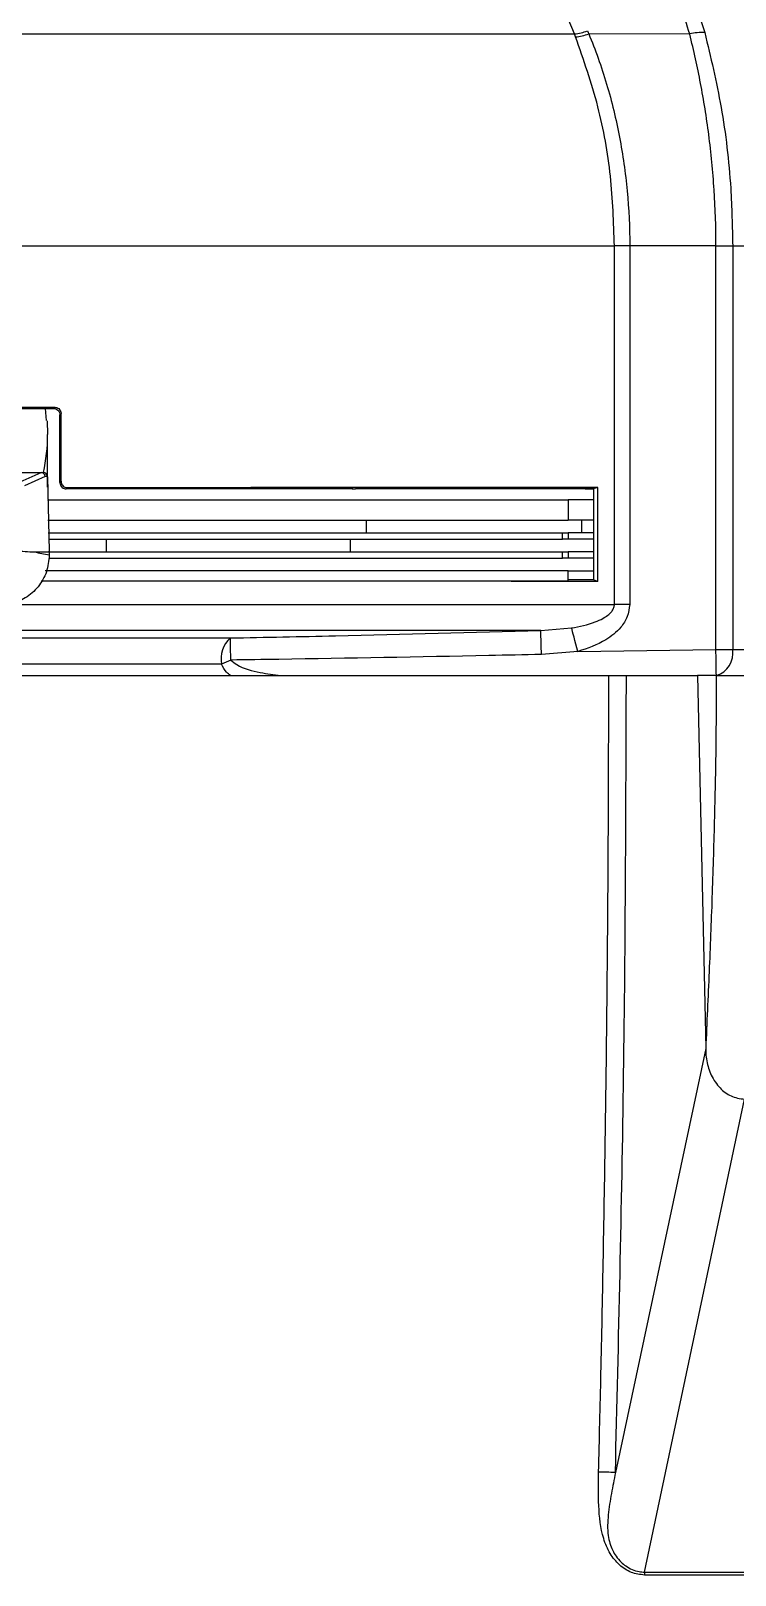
# Model space of a CAD drawing. Extents: x 16.5 to 113.1, y 4.4 to 84.5.
# Drawn here: x 54.541 to 56.204, y 12.365 to 16.011 of the extents above; entities that cross this region are included whole.
import ezdxf

# ---------------------------------------------------------------- set-up
doc = ezdxf.new("R2010")
doc.units = 0
doc.header["$MEASUREMENT"] = 0
doc.layers.add('OBJECT', color=7, linetype='CONTINUOUS')

msp = doc.modelspace()

# ---------------------------------------------------------------- linework, layer by layer
at = {"layer": 'OBJECT'}
for p, q in [((55.8242, 16.0035), (55.4562, 16.8915)), ((56.1081, 16.0785), (56.132, 16.0069)), ((52.0953, 16.0035), (55.8242, 16.0035)), ((55.827, 15.9966), (55.8242, 16.0035)), ((56.0963, 16.0034), (55.8581, 16.0035)), ((52.0008, 15.5035), (55.9187, 15.5035)), ((55.9187, 14.6568), (55.9187, 15.5035)), ((55.9548, 15.5035), (55.9187, 15.5035)), ((56.1583, 15.5035), (55.9548, 15.5035)), ((55.9548, 15.5035), (55.9548, 14.6568)), ((56.1583, 15.5035), (56.1978, 15.5035)), ((56.1583, 14.5505), (56.1583, 15.5035)), ((56.1978, 15.5035), (56.6597, 15.5035)), ((56.1978, 15.5035), (56.1978, 14.5505)), ((54.5779, 15.0911), (54.5759, 15.1194)), ((54.5947, 15.1194), (54.5947, 15.1194)), ((54.6125, 15.1072), (54.6097, 15.1044)), ((54.6097, 15.1044), (54.6097, 15.1045)), ((54.6097, 14.9445), (54.6097, 15.1044)), ((54.6125, 14.9473), (54.6125, 15.1072)), ((54.5795, 15.0899), (54.5807, 15.0581)), ((54.5807, 14.9333), (54.5807, 15.0581)), ((54.4503, 14.9681), (54.5653, 14.9681)), ((54.5163, 14.9465), (54.5653, 14.9681)), ((54.5752, 14.9586), (54.5262, 14.937)), ((54.5653, 14.9681), (54.5701, 14.9681)), ((54.5801, 14.9586), (54.5752, 14.9586)), ((54.5801, 14.9583), (54.5847, 14.7821)), ((54.6097, 14.9445), (54.6125, 14.9473)), ((54.6097, 14.9443), (54.6097, 14.9445)), ((54.6247, 14.9294), (54.6247, 14.9294)), ((54.6997, 14.9294), (54.6847, 14.9294)), ((54.6997, 14.9322), (54.6997, 14.9294)), ((55.15, 14.9294), (54.6997, 14.9294)), ((55.1597, 14.9294), (55.1501, 14.9294)), ((55.1597, 14.9324), (55.1597, 14.9294)), ((55.2997, 14.9324), (55.2997, 14.9294)), ((55.2997, 14.9294), (55.3077, 14.9294)), ((55.8347, 14.9294), (55.3077, 14.9294)), ((55.8347, 14.9328), (55.8347, 14.9294)), ((55.8687, 14.9294), (55.8347, 14.9294)), ((55.8498, 14.9294), (55.8497, 14.9294)), ((55.8687, 14.9294), (55.8702, 14.9294)), ((55.8702, 14.7144), (55.8702, 14.9294)), ((55.8793, 14.711), (55.8793, 14.9328)), ((54.5803, 14.9035), (55.8097, 14.9035)), ((55.8097, 14.9035), (55.8097, 14.8555)), ((55.8702, 14.9035), (55.8097, 14.9035)), ((54.5816, 14.8555), (55.8097, 14.8555)), ((55.3329, 14.8555), (55.3329, 14.8255)), ((55.8702, 14.8555), (55.8097, 14.8555)), ((55.8412, 14.8555), (55.8412, 14.8255)), ((54.5824, 14.8255), (55.796, 14.8255)), ((54.5828, 14.8106), (55.796, 14.8106)), ((54.719, 14.8106), (54.719, 14.7806)), ((55.2946, 14.8106), (55.2946, 14.7806)), ((55.796, 14.8106), (55.796, 14.8255)), ((55.796, 14.8255), (55.8097, 14.8255)), ((55.8097, 14.8106), (55.796, 14.8106)), ((55.8097, 14.8255), (55.8097, 14.8106)), ((55.8702, 14.8255), (55.8097, 14.8255)), ((55.8702, 14.8106), (55.8097, 14.8106)), ((54.5493, 14.7806), (54.5847, 14.7806)), ((54.5836, 14.7806), (55.796, 14.7806)), ((54.5839, 14.7657), (55.796, 14.7657)), ((54.5847, 14.779), (54.5847, 14.7738)), ((55.796, 14.7657), (55.796, 14.7806)), ((55.796, 14.7806), (55.8097, 14.7806)), ((55.8097, 14.7657), (55.796, 14.7657)), ((55.8097, 14.7806), (55.8097, 14.7657)), ((55.8702, 14.7806), (55.8097, 14.7806)), ((55.8702, 14.7657), (55.8097, 14.7657)), ((55.8097, 14.7357), (54.5751, 14.7357)), ((55.8097, 14.7117), (55.8097, 14.7357)), ((55.8097, 14.7357), (55.8702, 14.7357)), ((55.8097, 14.7117), (54.566, 14.7117)), ((55.8687, 14.7144), (55.8097, 14.7144)), ((55.8793, 14.711), (55.8687, 14.7144)), ((54.4916, 14.6568), (55.9187, 14.6568)), ((55.9548, 14.6568), (55.9187, 14.6568)), ((55.7447, 14.5949), (54.0884, 14.5949)), ((55.7447, 14.5949), (55.8175, 14.6011)), ((52.9073, 14.5775), (55.0121, 14.5775)), ((55.8326, 14.5454), (56.1583, 14.5505)), ((56.1583, 14.5505), (56.1978, 14.5505)), ((56.1978, 14.5505), (56.3258, 14.5505)), ((54.9913, 14.5156), (54.1017, 14.5156)), ((55.8326, 14.5454), (55.7464, 14.5385)), ((54.1651, 14.4886), (55.9053, 14.4886)), ((55.9469, 14.4886), (56.1146, 14.4886)), ((56.1146, 14.4886), (56.1341, 13.6086)), ((56.1592, 14.4886), (56.345, 14.4886)), ((56.1341, 13.6086), (55.9209, 12.6074)), ((55.9899, 12.3721), (56.2255, 13.4886)), ((55.9209, 12.6074), (55.9209, 12.6072)), ((55.9899, 12.3721), (55.9895, 12.365))]:
    msp.add_line(p, q, dxfattribs=at)
at = {"layer": 'OBJECT', "flags": 128}
for points in [[(54.5947, 15.1194), (54.5955, 15.1202), (54.5975, 15.1222)], [(54.6275, 14.9322), (54.6267, 14.9314), (54.6247, 14.9294)], [(55.8793, 14.9328), (55.8741, 14.9312), (55.8687, 14.9294)], [(55.8326, 14.5454), (55.8302, 14.5543), (55.8278, 14.563), (55.8256, 14.5714), (55.8235, 14.5791), (55.8216, 14.5861), (55.8199, 14.5922), (55.8186, 14.5972), (55.8175, 14.6011)]]:
    msp.add_lwpolyline(points, dxfattribs=at)
at = {"layer": 'OBJECT'}
for centre, radius, start, end in [((55.8095, 16.1354), 0.1328, 276.3338, 290.1142), ((56.1265, 15.8774), 0.1296, 87.5456, 103.4346), ((55.8141, 16.129), 0.133, 275.5312, 289.3088), ((54.1609, 15.0582), 0.4198, 347.5917, 359.9781), ((54.5701, 14.9581), 0.01, 3, 90), ((54.5701, 14.9581), 0.01, 1.5, 3), ((54.4647, 14.779), 0.12, 0.7501, 1.5), ((54.4647, 14.779), 0.12, 0, 0.7501), ((54.4647, 14.7738), 0.12, 359.8086, 0), ((38.8653, 14.0718), 16.8876, 1.58369, 1.77508), ((55.0563, 14.5282), 0.0662, 131.8358, 190.9779), ((42.3788, 14.3005), 12.6363, 1.01937, 1.25597), ((6.8494, 13.7126), 49.316, 0.9016, 0.97362), ((56.1429, 14.5417), 0.0556, 287.1156, 9.1916), ((55.1687, 14.147), 0.4091, 112.3442, 115.6976)]:
    msp.add_arc(centre, radius, start, end, dxfattribs=at)
for centre, major_axis, ratio, start_param, end_param in [((54.5653, 14.9581), (-0.00206, 0.00979), 0.992047, 4.559084, 6.071166), ((54.542, 14.9581), (0.0253, 0.0094), 0.138337, 0.351347, 0.357701), ((55.0781, 16.8431), (2.3412, 0), 0.904333, 4.484542, 4.500054)]:
    msp.add_ellipse(centre, major_axis=major_axis, ratio=ratio, start_param=start_param, end_param=end_param, dxfattribs=at)
for points, knots in [([(56.0963, 16.0034), (56.0963, 16.0034), (56.0902, 16.025), (56.082, 16.0481), (56.0738, 16.0712)], [0, 0, 0, 0, 0.0000318, 1, 1, 1, 1]), ([(55.8552, 16.0108), (55.8562, 16.0084), (55.8572, 16.006), (55.8581, 16.0035), (55.8581, 16.0035)], [0, 0, 0, 0, 0.999732, 1, 1, 1, 1]), ([(56.132, 16.0069), (56.1458, 15.9487), (56.1739, 15.8306), (56.1945, 15.659), (56.1968, 15.5487), (56.1978, 15.5035)], [0, 0, 0, 0, 0.364404, 0.7394338, 1, 1, 1, 1]), ([(55.9187, 15.5035), (55.9168, 15.5583), (55.9129, 15.6697), (55.8827, 15.8378), (55.846, 15.9424), (55.827, 15.9966)], [0, 0, 0, 0, 0.3192518, 0.6477936, 1, 1, 1, 1]), ([(55.8581, 16.0035), (55.8581, 16.0035), (55.8735, 15.9676), (55.9024, 15.8853), (55.9325, 15.7619), (55.9507, 15.6332), (55.9548, 15.5467), (55.9548, 15.5035), (55.9548, 15.5035)], [0, 0, 0, 0, 0.000005, 0.252518, 0.505035, 0.752516, 0.999996, 1, 1, 1, 1]), ([(56.1583, 15.5035), (56.1583, 15.5035), (56.1583, 15.5476), (56.1554, 15.6359), (56.143, 15.7641), (56.1228, 15.8885), (56.1063, 15.9638), (56.0963, 16.0034), (56.0963, 16.0034)], [0, 0, 0, 0, 0.000005, 0.255816, 0.511629, 0.755817, 0.999995, 1, 1, 1, 1]), ([(53.3219, 15.1222), (53.4128, 15.1222), (53.595, 15.1222), (53.9028, 15.1222), (54.2392, 15.1222), (54.4793, 15.1222), (54.5975, 15.1222)], [0, 0, 0, 0, 0.215255, 0.431981, 0.720155, 1, 1, 1, 1]), ([(53.3247, 15.1194), (53.4155, 15.1194), (53.5977, 15.1194), (53.9046, 15.1194), (54.2393, 15.1194), (54.4774, 15.1194), (54.5947, 15.1194)], [0, 0, 0, 0, 0.216142, 0.433859, 0.72104, 1, 1, 1, 1]), ([(54.5947, 15.1194), (54.5958, 15.1194), (54.5986, 15.1192), (54.6028, 15.1174), (54.6066, 15.114), (54.6092, 15.1095), (54.6096, 15.1062), (54.6097, 15.1045)], [0, 0, 0, 0, 0.139019, 0.354778, 0.570512, 0.785205, 1, 1, 1, 1]), ([(54.5975, 15.1222), (54.5992, 15.1221), (54.6026, 15.1217), (54.6072, 15.1191), (54.6105, 15.1152), (54.6123, 15.1109), (54.6125, 15.1082), (54.6125, 15.1072)], [0, 0, 0, 0, 0.2180908, 0.4361965, 0.6535672, 0.868338, 1, 1, 1, 1]), ([(54.6097, 14.9443), (54.6098, 14.9433), (54.61, 14.9405), (54.6118, 14.9363), (54.6152, 14.9325), (54.6197, 14.9299), (54.623, 14.9296), (54.6247, 14.9294)], [0, 0, 0, 0, 0.139108, 0.354907, 0.570672, 0.785286, 1, 1, 1, 1]), ([(54.6125, 14.9473), (54.6127, 14.9456), (54.613, 14.9423), (54.6155, 14.9378), (54.6193, 14.9344), (54.6235, 14.9325), (54.6263, 14.9323), (54.6275, 14.9322)], [0, 0, 0, 0, 0.210613, 0.421164, 0.633532, 0.848978, 1, 1, 1, 1]), ([(54.6847, 14.9294), (54.6822, 14.9294), (54.6723, 14.9294), (54.6523, 14.9294), (54.6347, 14.9294), (54.6247, 14.9294)], [0, 0, 0, 0, 0.124522, 0.499558, 1, 1, 1, 1]), ([(54.6997, 14.9322), (54.6922, 14.9322), (54.6772, 14.9322), (54.6532, 14.9322), (54.6366, 14.9322), (54.6275, 14.9322)], [0, 0, 0, 0, 0.312019, 0.624039, 1, 1, 1, 1]), ([(55.1597, 14.9324), (55.1219, 14.9324), (55.0462, 14.9323), (54.8936, 14.9323), (54.7771, 14.9323), (54.6997, 14.9322)], [0, 0, 0, 0, 0.251571, 0.503141, 1, 1, 1, 1]), ([(55.2997, 14.9324), (55.288, 14.9324), (55.2648, 14.9324), (55.2182, 14.9324), (55.183, 14.9324), (55.1597, 14.9324)], [0, 0, 0, 0, 0.251493, 0.502986, 1, 1, 1, 1]), ([(55.2997, 14.9294), (55.2882, 14.9294), (55.265, 14.9294), (55.2185, 14.9294), (55.1832, 14.9294), (55.1597, 14.9294)], [0, 0, 0, 0, 0.250102, 0.500204, 1, 1, 1, 1]), ([(55.8347, 14.9328), (55.7914, 14.9327), (55.7048, 14.9327), (55.5284, 14.9325), (55.3906, 14.9325), (55.2997, 14.9324)], [0, 0, 0, 0, 0.25383, 0.507659, 1, 1, 1, 1]), ([(55.8793, 14.9328), (55.8763, 14.9328), (55.8703, 14.9328), (55.8614, 14.9328), (55.8525, 14.9328), (55.8436, 14.9328), (55.8376, 14.9328), (55.8347, 14.9328)], [0, 0, 0, 0, 0.204305, 0.403229, 0.602155, 0.801079, 1, 1, 1, 1]), ([(55.8498, 14.9294), (55.8506, 14.9294), (55.8573, 14.9294), (55.8639, 14.9294), (55.8697, 14.9294)], [0, 0, 0, 0, 0.127494, 1, 1, 1, 1]), ([(54.4621, 14.7897), (54.4628, 14.7896), (54.4663, 14.789), (54.4811, 14.7868), (54.5095, 14.7828), (54.535, 14.7814), (54.5493, 14.7806)], [0, 0, 0, 0, 0.024147, 0.120738, 0.507103, 1, 1, 1, 1]), ([(54.5847, 14.7734), (54.5834, 14.7599), (54.5806, 14.733), (54.5598, 14.6973), (54.5301, 14.6699), (54.5052, 14.6614), (54.4932, 14.6572)], [0, 0, 0, 0, 0.253584, 0.507165, 0.760848, 1, 1, 1, 1]), ([(55.8793, 14.711), (55.8772, 14.7111), (55.7719, 14.7111), (55.5542, 14.7113), (55.2112, 14.7115), (54.8804, 14.7116), (54.6611, 14.7116), (54.5655, 14.7116)], [0, 0, 0, 0, 0.0053131, 0.2686617, 0.53285, 0.7961984, 1, 1, 1, 1]), ([(55.8175, 14.6011), (55.8365, 14.6048), (55.8621, 14.6099), (55.8937, 14.6241), (55.9093, 14.6349), (55.9171, 14.6472), (55.9186, 14.6533), (55.9187, 14.6563), (55.9187, 14.6568)], [0, 0, 0, 0, 0.476054, 0.640496, 0.854535, 0.926507, 0.987724, 1, 1, 1, 1]), ([(55.9548, 14.6568), (55.9536, 14.6469), (55.9511, 14.6271), (55.9312, 14.5974), (55.8929, 14.5657), (55.8554, 14.5531), (55.8326, 14.5454)], [0, 0, 0, 0, 0.1679411, 0.334633, 0.5944455, 1, 1, 1, 1]), ([(55.0121, 14.5775), (55.0948, 14.5791), (55.339, 14.5839), (55.5832, 14.5906), (55.7447, 14.5949)], [0, 0, 0, 0, 0.33844, 1, 1, 1, 1]), ([(55.0127, 14.4886), (55.0093, 14.4911), (55.0001, 14.4981), (54.9947, 14.5089), (54.9913, 14.5156)], [0, 0, 0, 0, 0.372713, 1, 1, 1, 1]), ([(55.7464, 14.5385), (55.705, 14.5377), (55.4984, 14.5333), (55.254, 14.5288), (55.0509, 14.5259), (55.0132, 14.5253)], [0, 0, 0, 0, 0.169099, 0.845499, 1, 1, 1, 1]), ([(55.0132, 14.5253), (55.0178, 14.5216), (55.0378, 14.5055), (55.0798, 14.4956), (55.1147, 14.4908), (55.1307, 14.4886)], [0, 0, 0, 0, 0.142491, 0.608093, 1, 1, 1, 1]), ([(55.8812, 12.608), (55.8832, 12.6857), (55.8873, 12.8507), (55.8926, 13.1122), (55.8973, 13.3926), (55.901, 13.6754), (55.9035, 13.9511), (55.905, 14.2198), (55.9052, 14.399), (55.9053, 14.4886)], [0, 0, 0, 0, 0.1241053, 0.2632119, 0.41732, 0.5714285, 0.7142858, 0.857143, 1, 1, 1, 1]), ([(55.9053, 14.4886), (55.9086, 14.4886), (55.9175, 14.4886), (55.9321, 14.4886), (55.9429, 14.4886), (55.9469, 14.4886)], [0, 0, 0, 0, 0.263881, 0.723096, 1, 1, 1, 1]), ([(55.9209, 12.6072), (55.9285, 12.9207), (55.9437, 13.5476), (55.9459, 14.1749), (55.9469, 14.4886)], [0, 0, 0, 0, 0.500002, 1, 1, 1, 1]), ([(56.1592, 14.4886), (56.1535, 14.4886), (56.1422, 14.4886), (56.1261, 14.4886), (56.117, 14.4886), (56.1146, 14.4886)], [0, 0, 0, 0, 0.425023, 0.850044, 1, 1, 1, 1]), ([(56.1592, 14.4886), (56.1589, 14.4336), (56.1584, 14.3188), (56.1547, 14.1441), (56.1493, 13.9661), (56.1423, 13.7877), (56.1368, 13.669), (56.1341, 13.6086)], [0, 0, 0, 0, 0.1871445, 0.3913482, 0.5951248, 0.793954, 1, 1, 1, 1]), ([(56.1341, 13.6086), (56.1341, 13.6047), (56.1342, 13.5948), (56.1371, 13.573), (56.1464, 13.5431), (56.1666, 13.514), (56.1941, 13.4932), (56.2148, 13.4901), (56.2255, 13.4886)], [0, 0, 0, 0, 0.061294, 0.157977, 0.353026, 0.568966, 0.7756, 1, 1, 1, 1]), ([(55.9895, 12.365), (55.979, 12.3663), (55.9581, 12.369), (55.9299, 12.3876), (55.907, 12.4152), (55.8873, 12.4623), (55.8801, 12.5289), (55.8809, 12.5816), (55.8812, 12.608)], [0, 0, 0, 0, 0.125022, 0.250259, 0.372598, 0.500558, 0.75017, 1, 1, 1, 1]), ([(55.9209, 12.6072), (55.9138, 12.6074), (55.8996, 12.6078), (55.8874, 12.6079), (55.8812, 12.608)], [0, 0, 0, 0, 0.499995, 1, 1, 1, 1]), ([(55.9209, 12.6072), (55.9177, 12.5907), (55.9113, 12.5574), (55.9031, 12.5079), (55.9013, 12.4615), (55.9111, 12.4286), (55.9228, 12.4085), (55.9334, 12.3962), (55.9463, 12.3856), (55.9606, 12.3777), (55.9757, 12.3728), (55.9856, 12.3723), (55.9899, 12.3721)], [0, 0, 0, 0, 0.167654, 0.336418, 0.499288, 0.624454, 0.681334, 0.749951, 0.80526, 0.875043, 0.945879, 1, 1, 1, 1]), ([(56.5686, 12.365), (56.4811, 12.365), (56.306, 12.3649), (56.095, 12.365), (55.9895, 12.365)], [0, 0, 0, 0, 0.500002, 1, 1, 1, 1]), ([(55.9899, 12.3721), (56.0954, 12.3721), (56.3065, 12.3721), (56.4816, 12.3721), (56.5692, 12.3721)], [0, 0, 0, 0, 0.499778, 1, 1, 1, 1])]:
    msp.add_open_spline(points, degree=3, knots=knots, dxfattribs=at)

doc.saveas('drawing.dxf')
